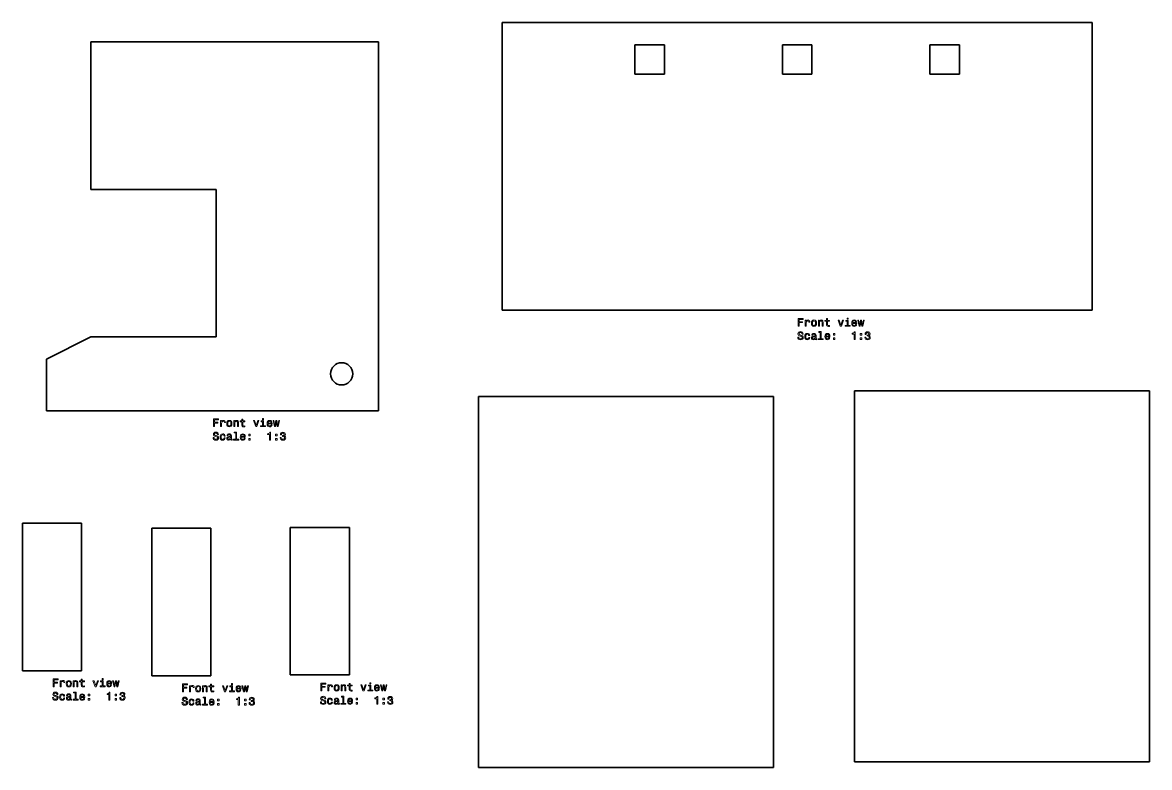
# Model space of a CAD drawing. Extents: x 12 to 1035, y 273 to 819.
# Drawn here: x 12 to 521, y 480 to 817 of the extents above; entities that cross this region are included whole.
import ezdxf

# ---------------------------------------------------------------- set-up
doc = ezdxf.new("R2010")
doc.units = 0

msp = doc.modelspace()

# ---------------------------------------------------------------- linework, layer by layer
at = {"color": 7, "lineweight": 35}
for p, q in [((228.634552, 816.643494), (495.301239, 816.643494)), ((228.634552, 686.643494), (228.634552, 816.643494)), ((495.301239, 816.643494), (495.301239, 686.643494)), ((42.768948, 807.927185), (42.768948, 741.260498)), ((172.768951, 807.927185), (42.768948, 807.927185)), ((172.768951, 641.260498), (172.768951, 807.927185)), ((42.768948, 741.260498), (99.435616, 741.260498)), ((99.435616, 741.260498), (99.435616, 674.593811)), ((495.301239, 686.643494), (228.634552, 686.643494)), ((42.768948, 674.593811), (22.768948, 664.593811)), ((99.435616, 674.593811), (42.768948, 674.593811)), ((22.768948, 664.593811), (22.768948, 641.260498)), ((351.254761, 647.754578), (217.921417, 647.754578)), ((217.921417, 647.754578), (217.921417, 480.087891)), ((351.254761, 480.087891), (351.254761, 647.754578)), ((521.168762, 650.256104), (387.835449, 650.256104)), ((387.835449, 650.256104), (387.835449, 482.589417)), ((521.168762, 482.589417), (521.168762, 650.256104)), ((22.768948, 641.260498), (172.768951, 641.260498)), ((11.914461, 590.44342), (38.581127, 590.44342)), ((11.914461, 523.776794), (11.914461, 590.44342)), ((38.581127, 590.44342), (38.581127, 523.776794)), ((70.376595, 588.186707), (97.043266, 588.186707)), ((70.376595, 521.520081), (70.376595, 588.186707)), ((97.043266, 588.186707), (97.043266, 521.520081)), ((132.927567, 588.541931), (159.594223, 588.541931)), ((132.927567, 521.875305), (132.927567, 588.541931)), ((159.594223, 588.541931), (159.594223, 521.875305)), ((38.581127, 523.776794), (11.914461, 523.776794)), ((97.043266, 521.520081), (70.376595, 521.520081)), ((159.594223, 521.875305), (132.927567, 521.875305)), ((217.921417, 480.087891), (351.254761, 480.087891)), ((387.835449, 482.589417), (521.168762, 482.589417))]:
    msp.add_line(p, q, dxfattribs=at)
at = {"color": 7, "lineweight": 35, "ltscale": 0.333333}
for p, q in [((288.634552, 793.310181), (288.634552, 806.643494)), ((301.967896, 806.643494), (301.967896, 793.310181)), ((355.301239, 793.310181), (355.301239, 806.643494)), ((355.301239, 806.643494), (368.634552, 806.643494)), ((368.634552, 806.643494), (368.634552, 793.310181)), ((421.967896, 793.310181), (421.967896, 806.643494)), ((435.301239, 806.643494), (435.301239, 793.310181)), ((368.634552, 793.310181), (355.301239, 793.310181))]:
    msp.add_line(p, q, dxfattribs=at)
at = {"color": 7, "lineweight": 35, "ltscale": 0.333334}
for p, q in [((288.634552, 806.643494), (301.967896, 806.643494)), ((421.967896, 806.643494), (435.301239, 806.643494)), ((301.967896, 793.310181), (288.634552, 793.310181)), ((435.301239, 793.310181), (421.967896, 793.310181))]:
    msp.add_line(p, q, dxfattribs=at)
at = {"color": 7, "lineweight": 13}
for points in [[(362.452057, 679.453552), (362.921051, 679.453552), (362.921051, 681.062317), (364.393677, 681.062317), (364.393677, 681.480957), (362.921051, 681.480957), (362.921051, 682.529907), (364.731598, 682.529907), (364.731598, 682.953552), (362.452057, 682.953552)], [(375.181152, 681.692749), (375.181152, 680.336121), (375.211426, 679.897339), (375.352631, 679.594788), (375.63504, 679.418274), (376.114136, 679.357727), (376.638641, 679.382935), (376.638641, 679.766235), (376.255371, 679.735962), (375.907379, 679.776306), (375.720764, 679.902405), (375.640076, 680.114197), (375.624969, 680.411743), (375.624969, 681.692749), (376.638641, 681.692749), (376.638641, 682.070984), (375.624969, 682.070984), (375.624969, 682.862793), (375.181152, 682.862793), (375.181152, 682.070984), (374.414581, 682.070984), (374.414581, 681.692749)], [(385.065887, 683.074585), (384.596863, 683.074585), (384.596863, 682.570251), (385.065887, 682.570251)], [(365.644409, 679.453552), (366.088226, 679.453552), (366.088226, 681.001831), (366.133606, 681.375), (366.269775, 681.642334), (366.491669, 681.803711), (366.789215, 681.859192), (367.011108, 681.823853), (367.177551, 681.723022), (367.278412, 681.551514), (367.313721, 681.319519), (367.762573, 681.319519), (367.702057, 681.728027), (367.535614, 682.020569), (367.25824, 682.197083), (366.880005, 682.257568), (366.622803, 682.217224), (366.400879, 682.116394), (366.204193, 681.944885), (366.047852, 681.712891), (366.047852, 682.161743), (365.644409, 682.161743)], [(368.382874, 680.805115), (368.463562, 680.18988), (368.695557, 679.735962), (369.063721, 679.453552), (369.557953, 679.357727), (370.04715, 679.453552), (370.415314, 679.730957), (370.647278, 680.184814), (370.733032, 680.805115), (370.647278, 681.42041), (370.415314, 681.879333), (370.04715, 682.156738), (369.557953, 682.257568), (369.063721, 682.156738), (368.695557, 681.874329), (368.463562, 681.42041)], [(368.836761, 680.810181), (368.882172, 681.264099), (369.023376, 681.591858), (369.250305, 681.79364), (369.557953, 681.864197), (369.860535, 681.79364), (370.087494, 681.596924), (370.228699, 681.264099), (370.279144, 680.810181), (370.228699, 680.351257), (370.087494, 680.018372), (369.860535, 679.81665), (369.557953, 679.751099), (369.250305, 679.81665), (369.023376, 680.018372), (368.882172, 680.351257)], [(371.550018, 679.453552), (371.993835, 679.453552), (371.993835, 681.016968), (372.039215, 681.375), (372.185486, 681.637268), (372.412415, 681.798645), (372.715027, 681.859192), (372.957092, 681.808716), (373.108398, 681.672546), (373.184021, 681.445618), (373.209259, 681.143005), (373.209259, 679.453552), (373.653046, 679.453552), (373.653046, 681.233826), (373.632874, 681.591858), (373.542114, 681.889404), (373.244568, 682.161743), (372.780579, 682.257568), (372.523376, 682.22229), (372.306519, 682.126465), (372.119904, 681.965088), (371.973663, 681.74823), (371.973663, 682.161743), (371.550018, 682.161743)], [(381.470062, 679.453552), (381.939087, 679.453552), (382.927551, 682.161743), (382.468628, 682.161743), (381.707092, 679.978027), (380.93042, 682.161743), (380.466461, 682.161743)], [(385.050751, 679.826721), (385.050751, 682.070984), (383.91098, 682.070984), (383.91098, 681.692749), (384.606934, 681.692749), (384.606934, 679.826721), (383.699158, 679.826721), (383.699158, 679.453552), (385.968628, 679.453552), (385.968628, 679.826721)], [(387.118469, 680.679077), (388.893677, 680.679077), (388.898743, 680.885803), (388.818054, 681.46582), (388.59613, 681.899536), (388.243103, 682.161743), (387.774078, 682.257568), (387.315155, 682.156738), (386.962128, 681.874329), (386.735199, 681.415344), (386.65448, 680.810181), (386.730133, 680.18988), (386.957092, 679.735962), (387.305084, 679.453552), (387.758972, 679.357727), (388.152344, 679.423279), (388.475098, 679.594788), (388.712128, 679.867126), (388.848297, 680.230225), (388.409546, 680.230225), (388.318756, 680.028503), (388.187622, 679.877197), (387.814453, 679.756165), (387.526978, 679.811646), (387.31012, 679.988159), (387.168915, 680.275574), (387.118469, 680.66394)], [(387.118469, 681.052246), (387.17395, 681.400269), (387.31012, 681.657471), (387.516876, 681.813782), (387.789215, 681.869263), (388.056519, 681.813782), (388.263275, 681.657471), (388.389374, 681.400269), (388.434753, 681.052246)], [(390.406647, 679.453552), (390.81012, 681.753235), (391.213562, 679.453552), (391.637207, 679.453552), (392.302917, 682.161743), (391.874237, 682.161743), (391.425385, 679.862061), (391.026978, 682.161743), (390.588226, 682.161743), (390.189789, 679.862061), (389.740936, 682.161743), (389.317322, 682.161743), (389.983032, 679.453552)], [(362.689087, 674.561646), (362.230133, 674.561646), (362.330994, 674.027039), (362.58316, 673.633667), (362.971497, 673.396667), (363.496002, 673.310913), (364.015442, 673.391602), (364.403778, 673.613525), (364.650879, 673.961487), (364.741669, 674.42041), (364.666016, 674.833984), (364.454193, 675.101257), (364.111267, 675.277771), (363.652344, 675.408875), (363.258972, 675.5047), (363.00177, 675.615662), (362.855499, 675.777039), (362.81012, 676.029236), (362.855499, 676.256165), (362.986633, 676.427612), (363.188354, 676.54364), (363.465729, 676.583984), (363.748169, 676.533569), (363.970062, 676.3974), (364.116302, 676.17041), (364.18692, 675.862793), (364.645844, 675.862793), (364.645844, 675.872864), (364.565155, 676.346924), (364.328125, 676.699951), (363.954926, 676.921875), (363.450592, 676.997498), (362.996704, 676.921875), (362.643677, 676.710083), (362.416748, 676.382263), (362.33606, 675.958618), (362.401611, 675.580383), (362.593262, 675.323181), (362.895844, 675.151672), (363.309387, 675.020569), (363.717896, 674.904602), (364.025543, 674.79364), (364.212128, 674.632263), (364.277679, 674.369995), (364.217163, 674.102722), (364.060822, 673.901001), (363.823792, 673.774902), (363.516174, 673.734558), (363.173218, 673.790039), (362.91098, 673.951416), (362.744537, 674.213684)], [(367.202759, 675.217285), (367.641541, 675.217285), (367.550751, 675.620728), (367.333893, 675.938416), (366.996002, 676.135132), (366.55722, 676.210754), (366.07309, 676.109924), (365.704926, 675.827515), (365.472931, 675.36853), (365.392242, 674.753296), (365.467896, 674.143066), (365.694855, 673.689148), (366.052917, 673.406738), (366.542114, 673.310913), (366.97583, 673.386536), (367.313721, 673.598389), (367.545715, 673.931213), (367.646576, 674.375061), (367.222931, 674.375061), (367.147278, 674.09259), (367.006073, 673.880798), (366.804352, 673.749695), (366.55722, 673.709351), (366.249603, 673.774902), (366.027679, 673.976624), (365.891541, 674.304443), (365.84613, 674.768433), (365.891541, 675.22229), (366.032745, 675.55011), (366.259674, 675.751831), (366.55722, 675.822449), (366.819489, 675.777039), (367.016174, 675.661072), (367.147278, 675.469421)], [(370.122803, 673.759766), (370.122803, 673.744629), (370.14801, 673.573181), (370.223663, 673.452148), (370.541382, 673.356323), (370.788513, 673.396667), (370.788513, 673.739563), (370.682587, 673.724487), (370.541382, 673.790039), (370.516174, 673.99176), (370.516174, 675.393799), (370.455658, 675.751831), (370.279144, 676.004028), (369.971497, 676.155273), (369.537781, 676.210754), (369.114136, 676.150269), (368.801483, 675.97876), (368.604797, 675.711487), (368.539215, 675.358459), (368.539215, 675.328186), (368.937622, 675.328186), (368.972931, 675.540039), (369.083893, 675.691345), (369.265442, 675.782104), (369.522644, 675.817383), (369.769775, 675.792175), (369.946289, 675.716553), (370.052185, 675.585388), (370.087494, 675.40387), (370.067322, 675.192017), (369.986633, 675.086121), (369.784912, 675.035706), (369.406647, 674.995361), (368.972931, 674.904602), (368.665314, 674.743164), (368.483734, 674.491028), (368.428284, 674.117859), (368.478699, 673.784973), (368.63504, 673.537842), (368.887207, 673.381531), (369.235199, 673.32605), (369.704193, 673.431946)], [(370.072357, 674.354858), (370.011841, 674.09259), (369.850464, 673.890869), (369.608398, 673.759766), (369.310822, 673.714355), (369.119202, 673.739563), (368.983032, 673.820313), (368.897278, 673.961487), (368.87207, 674.158203), (368.892242, 674.334717), (368.972931, 674.460754), (369.295715, 674.60199), (369.704193, 674.662476), (370.072357, 674.783569)], [(372.432587, 676.654602), (372.432587, 673.779907), (371.519775, 673.779907), (371.519775, 673.406738), (373.78418, 673.406738), (373.78418, 673.779907), (372.876404, 673.779907), (372.876404, 677.027771), (371.736633, 677.027771), (371.736633, 676.654602)], [(374.974365, 674.632263), (376.749603, 674.632263), (376.754639, 674.838989), (376.67395, 675.419006), (376.452057, 675.852722), (376.09903, 676.114929), (375.630005, 676.210754), (375.171082, 676.109924), (374.818054, 675.827515), (374.591095, 675.36853), (374.510406, 674.763367), (374.58606, 674.143066), (374.812988, 673.689148), (375.16098, 673.406738), (375.614868, 673.310913), (376.00824, 673.376465), (376.330994, 673.547974), (376.568054, 673.820313), (376.704193, 674.183411), (376.265442, 674.183411), (376.174683, 673.981689), (376.043549, 673.830383), (375.670349, 673.709351), (375.382874, 673.764832), (375.166016, 673.941345), (375.024811, 674.22876), (374.974365, 674.617126)], [(374.974365, 675.005432), (375.029846, 675.353455), (375.166016, 675.610657), (375.372803, 675.766968), (375.645142, 675.822449), (375.912415, 675.766968), (376.119202, 675.610657), (376.24527, 675.353455), (376.290649, 675.005432)], [(378.318054, 675.363525), (379.014008, 675.363525), (379.014008, 676.114929), (378.318054, 676.114929)], [(378.318054, 673.406738), (379.014008, 673.406738), (379.014008, 674.158203), (378.318054, 674.158203)], [(387.683319, 673.406738), (388.142242, 673.406738), (388.142242, 676.931946), (387.799316, 676.931946), (387.708527, 676.624329), (387.526978, 676.417542), (387.249603, 676.296509), (386.866302, 676.256165), (386.866302, 675.898071), (387.683319, 675.898071)], [(390.462128, 675.363525), (391.158081, 675.363525), (391.158081, 676.114929), (390.462128, 676.114929)], [(390.462128, 673.406738), (391.158081, 673.406738), (391.158081, 674.158203), (390.462128, 674.158203)], [(392.575256, 674.506165), (392.575256, 674.470886), (392.655945, 673.986694), (392.892975, 673.623596), (393.266174, 673.391602), (393.760406, 673.305847), (394.284912, 673.391602), (394.678284, 673.613525), (394.93042, 673.966553), (395.02121, 674.42041), (394.980865, 674.717957), (394.869904, 674.960022), (394.688354, 675.146667), (394.446289, 675.282837), (394.774078, 675.555176), (394.890076, 675.988892), (394.814453, 676.382263), (394.597565, 676.67981), (394.244568, 676.866394), (393.760406, 676.931946), (393.306519, 676.851257), (392.958527, 676.629333), (392.731567, 676.276306), (392.655945, 675.807312), (392.655945, 675.772034), (393.104797, 675.772034), (393.145142, 676.094788), (393.276245, 676.326782), (393.488068, 676.467957), (393.785614, 676.518433), (394.047852, 676.478088), (394.239502, 676.372131), (394.355499, 676.200684), (394.400879, 675.968689), (394.355499, 675.721558), (394.234467, 675.555176), (394.022644, 675.454285), (393.735199, 675.424011), (393.538513, 675.429077), (393.538513, 675.03064), (393.785614, 675.040771), (394.103333, 674.995361), (394.340363, 674.874329), (394.481567, 674.677612), (394.532013, 674.42041), (394.476532, 674.12793), (394.330292, 673.911072), (394.098297, 673.774902), (393.790649, 673.729492), (393.472931, 673.779907), (393.240936, 673.931213), (393.094696, 674.173279), (393.039215, 674.506165)], [(98.25309, 634.070557), (98.722115, 634.070557), (98.722115, 635.679321), (100.194733, 635.679321), (100.194733, 636.097961), (98.722115, 636.097961), (98.722115, 637.146912), (100.532631, 637.146912), (100.532631, 637.570557), (98.25309, 637.570557)], [(101.445457, 634.070557), (101.889259, 634.070557), (101.889259, 635.618835), (101.934647, 635.992004), (102.070816, 636.259338), (102.292717, 636.420715), (102.590271, 636.476196), (102.812172, 636.440857), (102.9786, 636.340027), (103.07946, 636.168518), (103.114761, 635.936523), (103.563614, 635.936523), (103.503098, 636.345032), (103.33667, 636.637573), (103.059288, 636.814087), (102.681046, 636.874573), (102.423843, 636.834229), (102.201942, 636.733398), (102.005257, 636.56189), (101.848915, 636.329895), (101.848915, 636.778748), (101.445457, 636.778748)], [(104.183929, 635.422119), (104.264618, 634.806885), (104.496613, 634.352966), (104.864761, 634.070557), (105.359001, 633.974731), (105.848198, 634.070557), (106.216354, 634.347961), (106.448341, 634.801819), (106.534073, 635.422119), (106.448341, 636.037415), (106.216354, 636.496338), (105.848198, 636.773743), (105.359001, 636.874573), (104.864761, 636.773743), (104.496613, 636.491333), (104.264618, 636.037415)], [(107.351074, 634.070557), (107.794884, 634.070557), (107.794884, 635.633972), (107.840271, 635.992004), (107.986526, 636.254272), (108.21347, 636.415649), (108.51606, 636.476196), (108.758133, 636.42572), (108.909431, 636.289551), (108.985085, 636.062622), (109.0103, 635.76001), (109.0103, 634.070557), (109.454102, 634.070557), (109.454102, 635.85083), (109.433929, 636.208862), (109.343155, 636.506409), (109.045601, 636.778748), (108.581627, 636.874573), (108.324417, 636.839294), (108.107559, 636.743469), (107.920959, 636.582092), (107.774704, 636.365234), (107.774704, 636.778748), (107.351074, 636.778748)], [(110.982201, 636.309753), (110.982201, 634.953125), (111.012459, 634.514343), (111.153671, 634.211792), (111.436089, 634.035278), (111.915199, 633.974731), (112.439697, 633.999939), (112.439697, 634.38324), (112.056412, 634.352966), (111.708427, 634.393311), (111.521828, 634.519409), (111.441132, 634.731201), (111.426003, 635.028748), (111.426003, 636.309753), (112.439697, 636.309753), (112.439697, 636.687988), (111.426003, 636.687988), (111.426003, 637.479797), (110.982201, 637.479797), (110.982201, 636.687988), (110.21563, 636.687988), (110.21563, 636.309753)], [(117.271103, 634.070557), (117.740128, 634.070557), (118.7286, 636.778748), (118.269669, 636.778748), (117.508133, 634.595032), (116.731476, 636.778748), (116.267502, 636.778748)], [(120.851799, 634.443726), (120.851799, 636.687988), (119.712029, 636.687988), (119.712029, 636.309753), (120.407997, 636.309753), (120.407997, 634.443726), (119.500214, 634.443726), (119.500214, 634.070557), (121.769669, 634.070557), (121.769669, 634.443726)], [(120.866928, 637.691589), (120.397903, 637.691589), (120.397903, 637.187256), (120.866928, 637.187256)], [(122.919525, 635.296082), (124.694733, 635.296082), (124.699783, 635.502808), (124.619087, 636.082825), (124.397186, 636.516541), (124.044159, 636.778748), (123.575142, 636.874573), (123.116211, 636.773743), (122.763184, 636.491333), (122.53624, 636.032349), (122.455544, 635.427185), (122.531189, 634.806885), (122.758133, 634.352966), (123.106125, 634.070557), (123.560013, 633.974731), (123.953384, 634.040283), (124.276154, 634.211792), (124.513184, 634.484131), (124.649345, 634.847229), (124.210587, 634.847229), (124.119812, 634.645508), (123.988686, 634.494202), (123.615486, 634.373169), (123.328018, 634.42865), (123.11116, 634.605164), (122.969955, 634.892578), (122.919525, 635.280945)], [(126.207703, 634.070557), (126.61116, 636.370239), (127.014618, 634.070557), (127.438248, 634.070557), (128.103958, 636.778748), (127.675285, 636.778748), (127.22644, 634.479065), (126.828018, 636.778748), (126.389259, 636.778748), (125.990845, 634.479065), (125.542, 636.778748), (125.11837, 636.778748), (125.784073, 634.070557)], [(98.490128, 629.17865), (98.031189, 629.17865), (98.132057, 628.644043), (98.384216, 628.250671), (98.772545, 628.013672), (99.297043, 627.927917), (99.816498, 628.008606), (100.204826, 628.23053), (100.451942, 628.578491), (100.542717, 629.037415), (100.467072, 629.450989), (100.255257, 629.718262), (99.912315, 629.894775), (99.453384, 630.025879), (99.060013, 630.121704), (98.802803, 630.232666), (98.656555, 630.394043), (98.61116, 630.64624), (98.656555, 630.873169), (98.787674, 631.044617), (98.989403, 631.160645), (99.266785, 631.200989), (99.549202, 631.150574), (99.771103, 631.014404), (99.917358, 630.787415), (99.987961, 630.479797), (100.446899, 630.479797), (100.446899, 630.489868), (100.366203, 630.963928), (100.129173, 631.316956), (99.755974, 631.538879), (99.251656, 631.614502), (98.79776, 631.538879), (98.444733, 631.327026), (98.217789, 630.999268), (98.1371, 630.575623), (98.20266, 630.197388), (98.394302, 629.940186), (98.696899, 629.768677), (99.110443, 629.637573), (99.518944, 629.521606), (99.826584, 629.410645), (100.013184, 629.249268), (100.078743, 628.987), (100.018227, 628.719727), (99.861885, 628.518005), (99.624855, 628.391907), (99.317215, 628.351563), (98.974274, 628.407043), (98.712029, 628.56842), (98.545601, 628.830688)], [(104.637817, 635.427185), (104.683212, 635.881104), (104.824417, 636.208862), (105.051361, 636.410645), (105.359001, 636.481201), (105.661598, 636.410645), (105.888542, 636.213928), (106.029755, 635.881104), (106.080185, 635.427185), (106.029755, 634.968262), (105.888542, 634.635376), (105.661598, 634.433655), (105.359001, 634.368103), (105.051361, 634.433655), (104.824417, 634.635376), (104.683212, 634.968262)], [(108.233643, 631.271606), (108.233643, 628.396912), (107.320816, 628.396912), (107.320816, 628.023743), (109.585228, 628.023743), (109.585228, 628.396912), (108.677444, 628.396912), (108.677444, 631.644775), (107.537674, 631.644775), (107.537674, 631.271606)], [(123.48436, 628.023743), (123.943298, 628.023743), (123.943298, 631.54895), (123.600357, 631.54895), (123.509583, 631.241333), (123.328018, 631.034546), (123.050644, 630.913513), (122.667358, 630.873169), (122.667358, 630.515076), (123.48436, 630.515076)], [(122.919525, 635.66925), (122.974998, 636.017273), (123.11116, 636.274475), (123.317932, 636.430786), (123.590271, 636.486267), (123.857559, 636.430786), (124.064331, 636.274475), (124.190414, 636.017273), (124.235802, 635.66925)], [(128.376297, 629.123169), (128.376297, 629.087891), (128.456985, 628.603699), (128.694016, 628.240601), (129.067215, 628.008606), (129.561447, 627.922852), (130.085938, 628.008606), (130.479309, 628.23053), (130.731476, 628.583557), (130.822266, 629.037415), (130.781906, 629.334961), (130.670959, 629.577026), (130.48941, 629.763672), (130.24733, 629.899841), (130.575134, 630.17218), (130.691132, 630.605896), (130.615479, 630.999268), (130.398621, 631.296814), (130.045593, 631.483398), (129.561447, 631.54895), (129.107559, 631.468262), (128.759583, 631.246338), (128.532623, 630.893311), (128.456985, 630.424316), (128.456985, 630.389038), (128.905823, 630.389038), (128.946182, 630.711792), (129.077301, 630.943787), (129.289124, 631.084961), (129.58667, 631.135437), (129.848907, 631.095093), (130.040558, 630.989136), (130.156555, 630.817688), (130.201935, 630.585693), (130.156555, 630.338562), (130.035522, 630.17218), (129.8237, 630.071289), (129.53624, 630.041016), (129.339554, 630.046082), (129.339554, 629.647644), (129.58667, 629.657776), (129.904388, 629.612366), (130.141418, 629.491333), (130.282623, 629.294617), (130.333069, 629.037415), (130.277588, 628.744934), (130.131332, 628.528076), (129.899353, 628.391907), (129.591705, 628.346497), (129.273987, 628.396912), (129.041992, 628.548218), (128.895752, 628.790283), (128.840271, 629.123169)], [(103.003815, 629.83429), (103.442574, 629.83429), (103.351799, 630.237732), (103.134941, 630.55542), (102.797043, 630.752136), (102.358284, 630.827759), (101.87413, 630.726929), (101.505974, 630.444519), (101.273987, 629.985535), (101.193298, 629.3703), (101.268944, 628.760071), (101.495888, 628.306152), (101.853958, 628.023743), (102.343155, 627.927917), (102.776871, 628.00354), (103.114761, 628.215393), (103.346756, 628.548218), (103.447617, 628.992065), (103.023987, 628.992065), (102.948341, 628.709595), (102.807129, 628.497803), (102.6054, 628.366699), (102.358284, 628.326355), (102.050644, 628.391907), (101.828743, 628.593628), (101.692574, 628.921448), (101.647186, 629.385437), (101.692574, 629.839294), (101.833786, 630.167114), (102.06073, 630.368835), (102.358284, 630.439453), (102.620529, 630.394043), (102.817215, 630.278076), (102.948341, 630.086426)], [(105.923843, 628.37677), (105.923843, 628.361633), (105.949059, 628.190186), (106.024704, 628.069153), (106.34243, 627.973328), (106.589546, 628.013672), (106.589546, 628.356567), (106.483643, 628.341492), (106.34243, 628.407043), (106.317215, 628.608765), (106.317215, 630.010803), (106.256699, 630.368835), (106.080185, 630.621033), (105.772545, 630.772278), (105.338829, 630.827759), (104.915199, 630.767273), (104.602516, 630.595764), (104.40583, 630.328491), (104.340271, 629.975464), (104.340271, 629.94519), (104.738686, 629.94519), (104.773987, 630.157043), (104.884941, 630.30835), (105.066498, 630.399109), (105.3237, 630.434387), (105.570816, 630.40918), (105.74733, 630.333557), (105.853241, 630.202393), (105.888542, 630.020874), (105.86837, 629.809021), (105.787674, 629.703125), (105.585945, 629.65271), (105.207703, 629.612366), (104.773987, 629.521606), (104.466347, 629.360168), (104.284798, 629.108032), (104.229317, 628.734863), (104.279755, 628.401978), (104.436089, 628.154846), (104.688255, 627.998535), (105.036232, 627.943054), (105.505257, 628.04895)], [(105.873413, 628.971863), (105.812889, 628.709595), (105.651512, 628.507874), (105.409431, 628.37677), (105.111885, 628.33136), (104.920242, 628.356567), (104.784073, 628.437317), (104.698341, 628.578491), (104.673126, 628.775208), (104.693298, 628.951721), (104.773987, 629.077759), (105.096756, 629.218994), (105.505257, 629.27948), (105.873413, 629.400574)], [(110.775429, 629.249268), (112.550644, 629.249268), (112.555687, 629.455994), (112.474998, 630.036011), (112.253098, 630.469727), (111.90007, 630.731934), (111.431046, 630.827759), (110.972115, 630.726929), (110.619087, 630.444519), (110.392143, 629.985535), (110.311447, 629.380371), (110.3871, 628.760071), (110.614044, 628.306152), (110.962029, 628.023743), (111.415916, 627.927917), (111.809288, 627.993469), (112.132057, 628.164978), (112.369087, 628.437317), (112.505257, 628.800415), (112.066498, 628.800415), (111.975716, 628.598694), (111.844589, 628.447388), (111.47139, 628.326355), (111.183929, 628.381836), (110.967072, 628.55835), (110.825859, 628.845764), (110.775429, 629.234131)], [(110.775429, 629.622437), (110.830902, 629.970459), (110.967072, 630.227661), (111.173843, 630.383972), (111.446175, 630.439453), (111.71347, 630.383972), (111.920242, 630.227661), (112.046326, 629.970459), (112.091713, 629.622437)], [(114.119087, 629.98053), (114.815056, 629.98053), (114.815056, 630.731934), (114.119087, 630.731934)], [(114.119087, 628.023743), (114.815056, 628.023743), (114.815056, 628.775208), (114.119087, 628.775208)], [(126.263184, 629.98053), (126.959145, 629.98053), (126.959145, 630.731934), (126.263184, 630.731934)], [(126.263184, 628.023743), (126.959145, 628.023743), (126.959145, 628.775208), (126.263184, 628.775208)], [(25.731945, 516.586853), (26.200966, 516.586853), (26.200966, 518.195618), (27.673588, 518.195618), (27.673588, 518.614258), (26.200966, 518.614258), (26.200966, 519.663208), (28.011484, 519.663208), (28.011484, 520.086853), (25.731945, 520.086853)], [(38.461052, 518.82605), (38.461052, 517.469421), (38.49131, 517.03064), (38.632523, 516.728088), (38.914944, 516.551575), (39.394051, 516.491028), (39.918545, 516.516235), (39.918545, 516.899536), (39.535259, 516.869263), (39.187279, 516.909607), (39.000679, 517.035706), (38.919987, 517.247498), (38.904854, 517.545044), (38.904854, 518.82605), (39.918545, 518.82605), (39.918545, 519.204285), (38.904854, 519.204285), (38.904854, 519.996094), (38.461052, 519.996094), (38.461052, 519.204285), (37.694481, 519.204285), (37.694481, 518.82605)], [(48.345779, 520.207886), (47.876759, 520.207886), (47.876759, 519.703552), (48.345779, 519.703552)], [(28.924309, 516.586853), (29.368113, 516.586853), (29.368113, 518.135132), (29.413502, 518.508301), (29.549667, 518.775635), (29.77157, 518.937012), (30.06912, 518.992493), (30.291023, 518.957153), (30.457449, 518.856323), (30.558313, 518.684814), (30.593616, 518.45282), (31.042463, 518.45282), (30.981945, 518.861328), (30.815517, 519.15387), (30.538141, 519.330383), (30.159899, 519.390869), (29.902695, 519.350525), (29.680792, 519.249695), (29.484106, 519.078186), (29.327766, 518.846191), (29.327766, 519.295044), (28.924309, 519.295044)], [(31.662781, 517.938416), (31.743473, 517.323181), (31.97546, 516.869263), (32.343616, 516.586853), (32.837852, 516.491028), (33.327045, 516.586853), (33.695202, 516.864258), (33.927189, 517.318115), (34.012924, 517.938416), (33.927189, 518.553711), (33.695202, 519.012634), (33.327045, 519.290039), (32.837852, 519.390869), (32.343616, 519.290039), (31.97546, 519.007629), (31.743473, 518.553711)], [(32.116673, 517.943481), (32.16206, 518.3974), (32.303272, 518.725159), (32.530216, 518.926941), (32.837852, 518.997498), (33.140446, 518.926941), (33.367393, 518.730225), (33.508602, 518.3974), (33.559036, 517.943481), (33.508602, 517.484558), (33.367393, 517.151672), (33.140446, 516.949951), (32.837852, 516.884399), (32.530216, 516.949951), (32.303272, 517.151672), (32.16206, 517.484558)], [(34.829929, 516.586853), (35.273731, 516.586853), (35.273731, 518.150269), (35.319122, 518.508301), (35.465374, 518.770569), (35.692322, 518.931946), (35.994911, 518.992493), (36.236988, 518.942017), (36.388287, 518.805847), (36.463936, 518.578918), (36.489151, 518.276306), (36.489151, 516.586853), (36.932953, 516.586853), (36.932953, 518.367126), (36.912781, 518.725159), (36.822002, 519.022705), (36.524452, 519.295044), (36.060474, 519.390869), (35.803272, 519.355591), (35.586411, 519.259766), (35.399811, 519.098389), (35.253559, 518.881531), (35.253559, 519.295044), (34.829929, 519.295044)], [(44.749954, 516.586853), (45.218979, 516.586853), (46.207451, 519.295044), (45.748516, 519.295044), (44.986988, 517.111328), (44.210331, 519.295044), (43.746353, 519.295044)], [(48.33065, 516.960022), (48.33065, 519.204285), (47.19088, 519.204285), (47.19088, 518.82605), (47.886848, 518.82605), (47.886848, 516.960022), (46.979065, 516.960022), (46.979065, 516.586853), (49.24852, 516.586853), (49.24852, 516.960022)], [(50.398373, 517.812378), (52.173588, 517.812378), (52.178631, 518.019104), (52.097939, 518.599121), (51.876038, 519.032837), (51.52301, 519.295044), (51.053993, 519.390869), (50.595058, 519.290039), (50.242035, 519.007629), (50.015087, 518.548645), (49.934395, 517.943481), (50.010044, 517.323181), (50.236988, 516.869263), (50.584972, 516.586853), (51.038864, 516.491028), (51.432236, 516.55658), (51.755001, 516.728088), (51.992035, 517.000427), (52.128197, 517.363525), (51.689438, 517.363525), (51.59866, 517.161804), (51.467537, 517.010498), (51.094337, 516.889465), (50.806873, 516.944946), (50.590015, 517.12146), (50.448807, 517.408875), (50.398373, 517.797241)], [(50.398373, 518.185547), (50.45385, 518.533569), (50.590015, 518.790771), (50.796787, 518.947083), (51.069122, 519.002563), (51.336411, 518.947083), (51.543182, 518.790771), (51.669266, 518.533569), (51.714653, 518.185547)], [(53.686554, 516.586853), (54.090012, 518.886536), (54.493473, 516.586853), (54.917103, 516.586853), (55.582809, 519.295044), (55.154137, 519.295044), (54.705288, 516.995361), (54.306873, 519.295044), (53.868111, 519.295044), (53.469696, 516.995361), (53.020851, 519.295044), (52.597221, 519.295044), (53.262924, 516.586853)], [(84.194077, 514.330078), (84.663101, 514.330078), (84.663101, 515.938843), (86.135719, 515.938843), (86.135719, 516.357483), (84.663101, 516.357483), (84.663101, 517.406433), (86.473618, 517.406433), (86.473618, 517.830078), (84.194077, 517.830078)], [(87.386444, 514.330078), (87.830246, 514.330078), (87.830246, 515.878357), (87.875633, 516.251526), (88.011803, 516.51886), (88.233704, 516.680237), (88.531258, 516.735718), (88.753159, 516.700378), (88.919586, 516.599548), (89.020447, 516.42804), (89.055756, 516.196045), (89.504601, 516.196045), (89.444077, 516.604553), (89.277657, 516.897095), (89.000275, 517.073608), (88.622032, 517.134094), (88.36483, 517.09375), (88.142929, 516.99292), (87.946243, 516.821411), (87.789902, 516.589417), (87.789902, 517.038269), (87.386444, 517.038269)], [(90.124916, 515.681641), (90.205605, 515.066406), (90.437599, 514.612488), (90.805756, 514.330078), (91.299988, 514.234253), (91.789185, 514.330078), (92.157333, 514.607483), (92.389328, 515.06134), (92.47506, 515.681641), (92.389328, 516.296936), (92.157333, 516.755859), (91.789185, 517.033264), (91.299988, 517.134094), (90.805756, 517.033264), (90.437599, 516.750854), (90.205605, 516.296936)], [(90.578804, 515.686707), (90.624199, 516.140625), (90.765404, 516.468384), (90.992355, 516.670166), (91.299988, 516.740723), (91.602585, 516.670166), (91.829529, 516.47345), (91.970734, 516.140625), (92.021172, 515.686707), (91.970734, 515.227783), (91.829529, 514.894897), (91.602585, 514.693176), (91.299988, 514.627625), (90.992355, 514.693176), (90.765404, 514.894897), (90.624199, 515.227783)], [(93.292061, 514.330078), (93.73587, 514.330078), (93.73587, 515.893494), (93.781258, 516.251526), (93.927513, 516.513794), (94.154457, 516.675171), (94.457047, 516.735718), (94.699127, 516.685242), (94.850418, 516.549072), (94.926071, 516.322144), (94.951286, 516.019531), (94.951286, 514.330078), (95.395088, 514.330078), (95.395088, 516.110352), (95.374916, 516.468384), (95.284134, 516.76593), (94.986588, 517.038269), (94.522614, 517.134094), (94.265404, 517.098816), (94.048546, 517.002991), (93.861946, 516.841614), (93.715698, 516.624756), (93.715698, 517.038269), (93.292061, 517.038269)], [(96.923187, 516.569275), (96.923187, 515.212646), (96.953445, 514.773865), (97.094658, 514.471313), (97.377075, 514.2948), (97.856186, 514.234253), (98.380676, 514.25946), (98.380676, 514.642761), (97.997391, 514.612488), (97.649414, 514.652832), (97.462814, 514.778931), (97.382118, 514.990723), (97.366989, 515.288269), (97.366989, 516.569275), (98.380676, 516.569275), (98.380676, 516.94751), (97.366989, 516.94751), (97.366989, 517.739319), (96.923187, 517.739319), (96.923187, 516.94751), (96.156616, 516.94751), (96.156616, 516.569275)], [(103.21209, 514.330078), (103.681114, 514.330078), (104.669586, 517.038269), (104.210648, 517.038269), (103.449127, 514.854553), (102.67247, 517.038269), (102.208488, 517.038269)], [(106.792786, 514.703247), (106.792786, 516.94751), (105.653015, 516.94751), (105.653015, 516.569275), (106.348984, 516.569275), (106.348984, 514.703247), (105.4412, 514.703247), (105.4412, 514.330078), (107.710655, 514.330078), (107.710655, 514.703247)], [(106.807915, 517.951111), (106.338898, 517.951111), (106.338898, 517.446777), (106.807915, 517.446777)], [(108.860504, 515.555603), (110.635727, 515.555603), (110.640762, 515.762329), (110.560074, 516.342346), (110.338173, 516.776062), (109.985146, 517.038269), (109.516129, 517.134094), (109.05719, 517.033264), (108.70417, 516.750854), (108.477219, 516.29187), (108.39653, 515.686707), (108.472183, 515.066406), (108.699127, 514.612488), (109.047104, 514.330078), (109.500999, 514.234253), (109.894371, 514.299805), (110.217133, 514.471313), (110.45417, 514.743652), (110.590332, 515.10675), (110.151573, 515.10675), (110.060791, 514.905029), (109.929672, 514.753723), (109.556473, 514.63269), (109.269012, 514.688171), (109.052155, 514.864685), (108.910942, 515.1521), (108.860504, 515.540466)], [(108.860504, 515.928772), (108.915985, 516.276794), (109.052155, 516.533997), (109.258926, 516.690308), (109.531258, 516.745789), (109.798546, 516.690308), (110.005318, 516.533997), (110.131401, 516.276794), (110.176788, 515.928772)], [(112.148689, 514.330078), (112.552147, 516.629761), (112.955612, 514.330078), (113.379242, 514.330078), (114.044945, 517.038269), (113.616272, 517.038269), (113.167419, 514.738586), (112.769012, 517.038269), (112.330246, 517.038269), (111.931831, 514.738586), (111.482986, 517.038269), (111.059357, 517.038269), (111.72506, 514.330078)], [(146.745041, 514.685303), (147.214066, 514.685303), (147.214066, 516.294067), (148.686691, 516.294067), (148.686691, 516.712708), (147.214066, 516.712708), (147.214066, 517.761658), (149.024582, 517.761658), (149.024582, 518.185303), (146.745041, 518.185303)], [(149.937408, 514.685303), (150.38121, 514.685303), (150.38121, 516.233582), (150.426605, 516.60675), (150.562775, 516.874084), (150.784668, 517.035461), (151.082214, 517.090942), (151.304123, 517.055603), (151.470551, 516.954773), (151.571411, 516.783264), (151.60672, 516.55127), (152.055557, 516.55127), (151.995041, 516.959778), (151.828613, 517.252319), (151.551239, 517.428833), (151.173004, 517.489319), (150.915787, 517.448975), (150.693893, 517.348145), (150.497208, 517.176636), (150.340866, 516.944641), (150.340866, 517.393494), (149.937408, 517.393494)], [(152.675873, 516.036865), (152.756577, 515.421631), (152.988556, 514.967712), (153.35672, 514.685303), (153.850952, 514.589478), (154.340149, 514.685303), (154.708298, 514.962708), (154.940292, 515.416565), (155.026031, 516.036865), (154.940292, 516.652161), (154.708298, 517.111084), (154.340149, 517.388489), (153.850952, 517.489319), (153.35672, 517.388489), (152.988556, 517.106079), (152.756577, 516.652161)], [(153.129776, 516.041931), (153.175156, 516.49585), (153.316376, 516.823608), (153.54332, 517.025391), (153.850952, 517.095947), (154.153549, 517.025391), (154.380493, 516.828674), (154.521698, 516.49585), (154.572128, 516.041931), (154.521698, 515.583008), (154.380493, 515.250122), (154.153549, 515.048401), (153.850952, 514.982849), (153.54332, 515.048401), (153.316376, 515.250122), (153.175156, 515.583008)], [(155.843033, 514.685303), (156.286835, 514.685303), (156.286835, 516.248718), (156.332214, 516.60675), (156.47847, 516.869019), (156.705414, 517.030396), (157.008011, 517.090942), (157.250092, 517.040466), (157.401382, 516.904297), (157.477036, 516.677368), (157.502243, 516.374756), (157.502243, 514.685303), (157.94606, 514.685303), (157.94606, 516.465576), (157.925873, 516.823608), (157.835098, 517.121155), (157.537552, 517.393494), (157.073578, 517.489319), (156.816376, 517.454041), (156.599518, 517.358215), (156.412918, 517.196838), (156.266663, 516.97998), (156.266663, 517.393494), (155.843033, 517.393494)], [(159.474152, 516.9245), (159.474152, 515.567871), (159.50441, 515.129089), (159.645615, 514.826538), (159.92804, 514.650024), (160.40715, 514.589478), (160.931641, 514.614685), (160.931641, 514.997986), (160.548355, 514.967712), (160.200378, 515.008057), (160.013779, 515.134155), (159.93309, 515.345947), (159.917953, 515.643494), (159.917953, 516.9245), (160.931641, 516.9245), (160.931641, 517.302734), (159.917953, 517.302734), (159.917953, 518.094543), (159.474152, 518.094543), (159.474152, 517.302734), (158.707581, 517.302734), (158.707581, 516.9245)], [(165.763062, 514.685303), (166.232071, 514.685303), (167.220551, 517.393494), (166.761612, 517.393494), (166.000092, 515.209778), (165.223434, 517.393494), (164.75946, 517.393494)], [(169.34375, 515.058472), (169.34375, 517.302734), (168.203979, 517.302734), (168.203979, 516.9245), (168.899948, 516.9245), (168.899948, 515.058472), (167.992157, 515.058472), (167.992157, 514.685303), (170.261612, 514.685303), (170.261612, 515.058472)], [(169.358887, 518.306335), (168.889862, 518.306335), (168.889862, 517.802002), (169.358887, 517.802002)], [(171.411469, 515.910828), (173.186691, 515.910828), (173.191727, 516.117554), (173.111038, 516.697571), (172.88913, 517.131287), (172.536118, 517.393494), (172.067093, 517.489319), (171.608154, 517.388489), (171.255127, 517.106079), (171.028183, 516.647095), (170.947495, 516.041931), (171.023148, 515.421631), (171.250092, 514.967712), (171.598068, 514.685303), (172.051956, 514.589478), (172.445328, 514.655029), (172.768097, 514.826538), (173.005127, 515.098877), (173.141296, 515.461975), (172.702545, 515.461975), (172.611755, 515.260254), (172.480637, 515.108948), (172.107437, 514.987915), (171.819977, 515.043396), (171.603119, 515.21991), (171.461899, 515.507324), (171.411469, 515.895691)], [(171.411469, 516.283997), (171.466949, 516.632019), (171.603119, 516.889221), (171.809891, 517.045532), (172.082214, 517.101013), (172.349518, 517.045532), (172.55629, 516.889221), (172.682373, 516.632019), (172.727753, 516.283997)], [(174.699661, 514.685303), (175.103119, 516.984985), (175.506577, 514.685303), (175.930206, 514.685303), (176.595917, 517.393494), (176.167236, 517.393494), (175.718384, 515.093811), (175.319977, 517.393494), (174.88121, 517.393494), (174.482788, 515.093811), (174.033951, 517.393494), (173.610321, 517.393494), (174.276031, 514.685303)], [(25.968977, 511.694916), (25.510042, 511.694916), (25.610907, 511.160339), (25.86307, 510.766968), (26.251398, 510.529907), (26.775892, 510.444183), (27.295345, 510.524872), (27.683674, 510.746796), (27.930792, 511.094757), (28.02157, 511.553711), (27.945923, 511.967255), (27.734106, 512.234558), (27.391167, 512.411072), (26.932234, 512.542175), (26.538862, 512.638), (26.281656, 512.748962), (26.135403, 512.910339), (26.090014, 513.162476), (26.135403, 513.389404), (26.266527, 513.560913), (26.468256, 513.67688), (26.745634, 513.717224), (27.028055, 513.666809), (27.249956, 513.53064), (27.39621, 513.303711), (27.466816, 512.996033), (27.925749, 512.996033), (27.925749, 513.006165), (27.845057, 513.480225), (27.608025, 513.833252), (27.234827, 514.055115), (26.730503, 514.130798), (26.276613, 514.055115), (25.923588, 513.843323), (25.696642, 513.515503), (25.615952, 513.091858), (25.681513, 512.713623), (25.873156, 512.456421), (26.175749, 512.284973), (26.589294, 512.15387), (26.997795, 512.037842), (27.305431, 511.92691), (27.492031, 511.765503), (27.557594, 511.503265), (27.497074, 511.235962), (27.340734, 511.034241), (27.103703, 510.908173), (26.796066, 510.867828), (26.453127, 510.923279), (26.190878, 511.084686), (26.024452, 511.346924)], [(30.482666, 512.350525), (30.921427, 512.350525), (30.830648, 512.753967), (30.613789, 513.071716), (30.275894, 513.268372), (29.837132, 513.344055), (29.352982, 513.243164), (28.984827, 512.960754), (28.752838, 512.501831), (28.672146, 511.886536), (28.747795, 511.276306), (28.974741, 510.822418), (29.332809, 510.540009), (29.822002, 510.444183), (30.25572, 510.519836), (30.593616, 510.731659), (30.825605, 511.064514), (30.92647, 511.508301), (30.502838, 511.508301), (30.427189, 511.225891), (30.28598, 511.014069), (30.084251, 510.882935), (29.837132, 510.84259), (29.529495, 510.908173), (29.307594, 511.109894), (29.171427, 511.437714), (29.126038, 511.901672), (29.171427, 512.355591), (29.312637, 512.683411), (29.539581, 512.885132), (29.837132, 512.955688), (30.09938, 512.910339), (30.296066, 512.794312), (30.427189, 512.602661)], [(33.402695, 510.893036), (33.402695, 510.877899), (33.42791, 510.706421), (33.503559, 510.585388), (33.821281, 510.489563), (34.068401, 510.529907), (34.068401, 510.872864), (33.962494, 510.857727), (33.821281, 510.923279), (33.796066, 511.125031), (33.796066, 512.527039), (33.735546, 512.885132), (33.559036, 513.137268), (33.251396, 513.288574), (32.81768, 513.344055), (32.394051, 513.283508), (32.081367, 513.112061), (31.884682, 512.844788), (31.81912, 512.49176), (31.81912, 512.461487), (32.217537, 512.461487), (32.252838, 512.673279), (32.363789, 512.824585), (32.545345, 512.915344), (32.802551, 512.950684), (33.049667, 512.925476), (33.226181, 512.849792), (33.332088, 512.718689), (33.367393, 512.537109), (33.347218, 512.325317), (33.266525, 512.219421), (33.064796, 512.168945), (32.686554, 512.128601), (32.252838, 512.037842), (31.945202, 511.876465), (31.763645, 511.624298), (31.70817, 511.251099), (31.758602, 510.918243), (31.914942, 510.671143), (32.167103, 510.514801), (32.515087, 510.45932), (32.984108, 510.565216)], [(33.352264, 511.488129), (33.291744, 511.225891), (33.13036, 511.02417), (32.888287, 510.893036), (32.590736, 510.847656), (32.399094, 510.872864), (32.262924, 510.953552), (32.177189, 511.094757), (32.151974, 511.291443), (32.172146, 511.467957), (32.252838, 511.594055), (32.575603, 511.73526), (32.984108, 511.795776), (33.352264, 511.916809)], [(35.712494, 513.787842), (35.712494, 510.913208), (34.799667, 510.913208), (34.799667, 510.540009), (37.064079, 510.540009), (37.064079, 510.913208), (36.156296, 510.913208), (36.156296, 514.161072), (35.016525, 514.161072), (35.016525, 513.787842)], [(38.25428, 511.765503), (40.029495, 511.765503), (40.034538, 511.97229), (39.953846, 512.552246), (39.731945, 512.985962), (39.378922, 513.24823), (38.909897, 513.344055), (38.450966, 513.243164), (38.097939, 512.960754), (37.870995, 512.501831), (37.790302, 511.896637), (37.865952, 511.276306), (38.092896, 510.822418), (38.44088, 510.540009), (38.894768, 510.444183), (39.288139, 510.509735), (39.610909, 510.681213), (39.847939, 510.953552), (39.984108, 511.31665), (39.545345, 511.31665), (39.454567, 511.114929), (39.323444, 510.963654), (38.950245, 510.84259), (38.662781, 510.898071), (38.445923, 511.074585), (38.30471, 511.362061), (38.25428, 511.750397)], [(38.25428, 512.138733), (38.309753, 512.486694), (38.445923, 512.743896), (38.652695, 512.900269), (38.92503, 512.955688), (39.192322, 512.900269), (39.399094, 512.743896), (39.525173, 512.486694), (39.570564, 512.138733)], [(41.597939, 512.496765), (42.293907, 512.496765), (42.293907, 513.24823), (41.597939, 513.24823)], [(41.597939, 510.540009), (42.293907, 510.540009), (42.293907, 511.291443), (41.597939, 511.291443)], [(50.963211, 510.540009), (51.42215, 510.540009), (51.42215, 514.065247), (51.079208, 514.065247), (50.98843, 513.757568), (50.806873, 513.550842), (50.529495, 513.429749), (50.14621, 513.389404), (50.14621, 513.031372), (50.963211, 513.031372)], [(53.742031, 512.496765), (54.437996, 512.496765), (54.437996, 513.24823), (53.742031, 513.24823)], [(53.742031, 510.540009), (54.437996, 510.540009), (54.437996, 511.291443), (53.742031, 511.291443)], [(55.855141, 511.639435), (55.855141, 511.604126), (55.935837, 511.119965), (56.172867, 510.756866), (56.546066, 510.524872), (57.040298, 510.439148), (57.564796, 510.524872), (57.958168, 510.746796), (58.210331, 511.099792), (58.301109, 511.553711), (58.260761, 511.851257), (58.149811, 512.093323), (57.968254, 512.279907), (57.726181, 512.416077), (58.053989, 512.688416), (58.169983, 513.122131), (58.094337, 513.515503), (57.877476, 513.813049), (57.524452, 513.999634), (57.040298, 514.065247), (56.586411, 513.984558), (56.238426, 513.762634), (56.011482, 513.409607), (55.935837, 512.940613), (55.935837, 512.905273), (56.384682, 512.905273), (56.425026, 513.228027), (56.556152, 513.460022), (56.767967, 513.601257), (57.065517, 513.651672), (57.327766, 513.611328), (57.519409, 513.505432), (57.635403, 513.333984), (57.68079, 513.10199), (57.635403, 512.854858), (57.514366, 512.688416), (57.302547, 512.587585), (57.015083, 512.557312), (56.818398, 512.562317), (56.818398, 512.16394), (57.065517, 512.174011), (57.38324, 512.128601), (57.620274, 512.007568), (57.761482, 511.810913), (57.811916, 511.553711), (57.756439, 511.2612), (57.610188, 511.044342), (57.378197, 510.908173), (57.07056, 510.862762), (56.752838, 510.913208), (56.520851, 511.064514), (56.374596, 511.30658), (56.319122, 511.639435)], [(84.431114, 509.438141), (83.972176, 509.438141), (84.073044, 508.903564), (84.325203, 508.510193), (84.713531, 508.273132), (85.238029, 508.187408), (85.757484, 508.268097), (86.145813, 508.490021), (86.392929, 508.837982), (86.483704, 509.296936), (86.408058, 509.71048), (86.196243, 509.977753), (85.853302, 510.154266), (85.394371, 510.2854), (85.000999, 510.381226), (84.74379, 510.492157), (84.597542, 510.653564), (84.552147, 510.905701), (84.597542, 511.13266), (84.728661, 511.304138), (84.930389, 511.420135), (85.207771, 511.46048), (85.490189, 511.410034), (85.71209, 511.273865), (85.858345, 511.046936), (85.928947, 510.739288), (86.387886, 510.739288), (86.387886, 510.749359), (86.30719, 511.22345), (86.07016, 511.576447), (85.69696, 511.79837), (85.192642, 511.874023), (84.738747, 511.79837), (84.385719, 511.586548), (84.158775, 511.258728), (84.078087, 510.835114), (84.143646, 510.456879), (84.335289, 510.199646), (84.637886, 510.028198), (85.05143, 509.897064), (85.45993, 509.781067), (85.76757, 509.670135), (85.95417, 509.508728), (86.01973, 509.24649), (85.959213, 508.979187), (85.802872, 508.777466), (85.565842, 508.651398), (85.258202, 508.611053), (84.91526, 508.666504), (84.653015, 508.827911), (84.486588, 509.090149)], [(88.944801, 510.09375), (89.38356, 510.09375), (89.292786, 510.497223), (89.075928, 510.814941), (88.738029, 511.011627), (88.299271, 511.08728), (87.815117, 510.986389), (87.44696, 510.703979), (87.214973, 510.245056), (87.134285, 509.629761), (87.20993, 509.019531), (87.436874, 508.565643), (87.794945, 508.283234), (88.284142, 508.187408), (88.717857, 508.263062), (89.055756, 508.474884), (89.287743, 508.807739), (89.388603, 509.251526), (88.964973, 509.251526), (88.889328, 508.969116), (88.748116, 508.757294), (88.546387, 508.62616), (88.299271, 508.585815), (87.991631, 508.651398), (87.76973, 508.853119), (87.63356, 509.180939), (87.588173, 509.644897), (87.63356, 510.098785), (87.774773, 510.426605), (88.001717, 510.628326), (88.299271, 510.698944), (88.561516, 510.653564), (88.758202, 510.537567), (88.889328, 510.345917)], [(91.86483, 508.636261), (91.86483, 508.621124), (91.890045, 508.449646), (91.965698, 508.328613), (92.283417, 508.232788), (92.530533, 508.273132), (92.530533, 508.616089), (92.424629, 508.600952), (92.283417, 508.666504), (92.258202, 508.868256), (92.258202, 510.270264), (92.197685, 510.628326), (92.021172, 510.880493), (91.713531, 511.031799), (91.279816, 511.08728), (90.856186, 511.026764), (90.543503, 510.855286), (90.346817, 510.587982), (90.281258, 510.234955), (90.281258, 510.204712), (90.679672, 510.204712), (90.714973, 510.416504), (90.825928, 510.56781), (91.007484, 510.6586), (91.264687, 510.693909), (91.511803, 510.668671), (91.688316, 510.593018), (91.794228, 510.461914), (91.829529, 510.280365), (91.809357, 510.068542), (91.728661, 509.962616), (91.526932, 509.912201), (91.148689, 509.871857), (90.714973, 509.781067), (90.407333, 509.61969), (90.225784, 509.367523), (90.170303, 508.994324), (90.220734, 508.661469), (90.377075, 508.414368), (90.629242, 508.258026), (90.977219, 508.202545), (91.446243, 508.308441)], [(91.8144, 509.231354), (91.753876, 508.969116), (91.592499, 508.767395), (91.350418, 508.636261), (91.052872, 508.590881), (90.861229, 508.616089), (90.72506, 508.696777), (90.639328, 508.837982), (90.614105, 509.034668), (90.634285, 509.211182), (90.714973, 509.33728), (91.037743, 509.478485), (91.446243, 509.539001), (91.8144, 509.660034)], [(94.174629, 511.531067), (94.174629, 508.656433), (93.261803, 508.656433), (93.261803, 508.283234), (95.526215, 508.283234), (95.526215, 508.656433), (94.618431, 508.656433), (94.618431, 511.904266), (93.478661, 511.904266), (93.478661, 511.531067)], [(96.716415, 509.508728), (98.491631, 509.508728), (98.496674, 509.715515), (98.415985, 510.295471), (98.194077, 510.729187), (97.841057, 510.991455), (97.372032, 511.08728), (96.913101, 510.986389), (96.560074, 510.703979), (96.33313, 510.245056), (96.252441, 509.639862), (96.328087, 509.019531), (96.555031, 508.565643), (96.903015, 508.283234), (97.356903, 508.187408), (97.750275, 508.25296), (98.073044, 508.424438), (98.310074, 508.696777), (98.446243, 509.059875), (98.007484, 509.059875), (97.916702, 508.858154), (97.785576, 508.706879), (97.412384, 508.585815), (97.124916, 508.641296), (96.908058, 508.81781), (96.766846, 509.105286), (96.716415, 509.493622)], [(96.716415, 509.881927), (96.771889, 510.229919), (96.908058, 510.487122), (97.11483, 510.643463), (97.387161, 510.698944), (97.654457, 510.643463), (97.861229, 510.487122), (97.987305, 510.229919), (98.0327, 509.881927)], [(100.060074, 510.240021), (100.756042, 510.240021), (100.756042, 510.991455), (100.060074, 510.991455)], [(109.425346, 508.283234), (109.884285, 508.283234), (109.884285, 511.808441), (109.541344, 511.808441), (109.450562, 511.500824), (109.269012, 511.294037), (108.991631, 511.173004), (108.608345, 511.13266), (108.608345, 510.774597), (109.425346, 510.774597)], [(112.204163, 510.240021), (112.900131, 510.240021), (112.900131, 510.991455), (112.204163, 510.991455)], [(114.317276, 509.38266), (114.317276, 509.347351), (114.397972, 508.86319), (114.635002, 508.500092), (115.008202, 508.268097), (115.502434, 508.182373), (116.026932, 508.268097), (116.420303, 508.490021), (116.67247, 508.843018), (116.763245, 509.296936), (116.7229, 509.594482), (116.611946, 509.836548), (116.430389, 510.023132), (116.188316, 510.159302), (116.516129, 510.431641), (116.632118, 510.865356), (116.556473, 511.258728), (116.339615, 511.556274), (115.986588, 511.742889), (115.502434, 511.808441), (115.048546, 511.727753), (114.700562, 511.505859), (114.473618, 511.152832), (114.397972, 510.683807), (114.397972, 510.648499), (114.846817, 510.648499), (114.887161, 510.971283), (115.018288, 511.203278), (115.230103, 511.344482), (115.527649, 511.394897), (115.789902, 511.354553), (115.981544, 511.248657), (116.097534, 511.077179), (116.142929, 510.845184), (116.097534, 510.598083), (115.976501, 510.431641), (115.764679, 510.33078), (115.477219, 510.300537), (115.280533, 510.305573), (115.280533, 509.907166), (115.527649, 509.917236), (115.845375, 509.871857), (116.082413, 509.750824), (116.223618, 509.554138), (116.274048, 509.296936), (116.218575, 509.004425), (116.072327, 508.787567), (115.840332, 508.651398), (115.5327, 508.605988), (115.214973, 508.656433), (114.982986, 508.807739), (114.836731, 509.049805), (114.781258, 509.38266)], [(146.982071, 509.793365), (146.523148, 509.793365), (146.624008, 509.258789), (146.876175, 508.865417), (147.264496, 508.628357), (147.788986, 508.542633), (148.308441, 508.623322), (148.696777, 508.845245), (148.943893, 509.193207), (149.034668, 509.652161), (148.959015, 510.065704), (148.747208, 510.332977), (148.404266, 510.509491), (147.945328, 510.640625), (147.551956, 510.73645), (147.294754, 510.847382), (147.148499, 511.008789), (147.103119, 511.260925), (147.148499, 511.487885), (147.279633, 511.659363), (147.481354, 511.77536), (147.758728, 511.815704), (148.041153, 511.765259), (148.263062, 511.629089), (148.409317, 511.402161), (148.479919, 511.094513), (148.938843, 511.094513), (148.938843, 511.104584), (148.858154, 511.578674), (148.621124, 511.931671), (148.247925, 512.153564), (147.743607, 512.229248), (147.289719, 512.153564), (146.936691, 511.941772), (146.709747, 511.613953), (146.629044, 511.190338), (146.694611, 510.812103), (146.886261, 510.554871), (147.188843, 510.383423), (147.602386, 510.252289), (148.010895, 510.136292), (148.318527, 510.02536), (148.505127, 509.863953), (148.570694, 509.601715), (148.510178, 509.334412), (148.353836, 509.13269), (148.116806, 509.006622), (147.809158, 508.966278), (147.466232, 509.021729), (147.203979, 509.183136), (147.037552, 509.445374)], [(151.495758, 510.448975), (151.934525, 510.448975), (151.84375, 510.852448), (151.626892, 511.170166), (151.288986, 511.366852), (150.850235, 511.442505), (150.366089, 511.341614), (149.997925, 511.059204), (149.765945, 510.600281), (149.685242, 509.984985), (149.760895, 509.374756), (149.987839, 508.920868), (150.345917, 508.638458), (150.835098, 508.542633), (151.268814, 508.618286), (151.60672, 508.830109), (151.838699, 509.162964), (151.939575, 509.60675), (151.515945, 509.60675), (151.440292, 509.324341), (151.299072, 509.112518), (151.097351, 508.981384), (150.850235, 508.94104), (150.542603, 509.006622), (150.320694, 509.208344), (150.184525, 509.536163), (150.13913, 510.000122), (150.184525, 510.45401), (150.325729, 510.78183), (150.552689, 510.983551), (150.850235, 511.054169), (151.112473, 511.008789), (151.309174, 510.892792), (151.440292, 510.701141)], [(154.415802, 508.991486), (154.415802, 508.976349), (154.44101, 508.804871), (154.516663, 508.683838), (154.834381, 508.588013), (155.081497, 508.628357), (155.081497, 508.971313), (154.975586, 508.956177), (154.834381, 509.021729), (154.809174, 509.22348), (154.809174, 510.625488), (154.748642, 510.983551), (154.572128, 511.235718), (154.264496, 511.387024), (153.83078, 511.442505), (153.40715, 511.381989), (153.094467, 511.21051), (152.897781, 510.943207), (152.832214, 510.590179), (152.832214, 510.559937), (153.230637, 510.559937), (153.265945, 510.771729), (153.376892, 510.923035), (153.558441, 511.013824), (153.815643, 511.049133), (154.062775, 511.023895), (154.239288, 510.948242), (154.345184, 510.817139), (154.380493, 510.63559), (154.360321, 510.423767), (154.279633, 510.317841), (154.077896, 510.267426), (153.699661, 510.227081), (153.265945, 510.136292), (152.958298, 509.974915), (152.776749, 509.722748), (152.721268, 509.349548), (152.771698, 509.016693), (152.92804, 508.769592), (153.180206, 508.613251), (153.528183, 508.55777), (153.997208, 508.663666)], [(154.365356, 509.586578), (154.30484, 509.324341), (154.143463, 509.12262), (153.901382, 508.991486), (153.603836, 508.946106), (153.412186, 508.971313), (153.276031, 509.052002), (153.190292, 509.193207), (153.16507, 509.389893), (153.185242, 509.566406), (153.265945, 509.692505), (153.588699, 509.83371), (153.997208, 509.894226), (154.365356, 510.015259)], [(156.725586, 511.886292), (156.725586, 509.011658), (155.812775, 509.011658), (155.812775, 508.638458), (158.077179, 508.638458), (158.077179, 509.011658), (157.169403, 509.011658), (157.169403, 512.259521), (156.029633, 512.259521), (156.029633, 511.886292)], [(159.26738, 509.863953), (161.042603, 509.863953), (161.047638, 510.07074), (160.966949, 510.650696), (160.745041, 511.084412), (160.392014, 511.34668), (159.923004, 511.442505), (159.464066, 511.341614), (159.111038, 511.059204), (158.884094, 510.600281), (158.803406, 509.995087), (158.879059, 509.374756), (159.106003, 508.920868), (159.453979, 508.638458), (159.907867, 508.542633), (160.301239, 508.608185), (160.624008, 508.779663), (160.861038, 509.052002), (160.997208, 509.4151), (160.558441, 509.4151), (160.467667, 509.213379), (160.336548, 509.062103), (159.963348, 508.94104), (159.675873, 508.996521), (159.459015, 509.173035), (159.31781, 509.46051), (159.26738, 509.848846)], [(159.26738, 510.237152), (159.322861, 510.585144), (159.459015, 510.842346), (159.665802, 510.998688), (159.938126, 511.054169), (160.205414, 510.998688), (160.412186, 510.842346), (160.538269, 510.585144), (160.583664, 510.237152)], [(162.611038, 510.595245), (163.307007, 510.595245), (163.307007, 511.34668), (162.611038, 511.34668)], [(162.611038, 508.638458), (163.307007, 508.638458), (163.307007, 509.389893), (162.611038, 509.389893)], [(171.976318, 508.638458), (172.435242, 508.638458), (172.435242, 512.163696), (172.092316, 512.163696), (172.001526, 511.856049), (171.819977, 511.649261), (171.542603, 511.528229), (171.159317, 511.487885), (171.159317, 511.129822), (171.976318, 511.129822)], [(174.755127, 510.595245), (175.451096, 510.595245), (175.451096, 511.34668), (174.755127, 511.34668)], [(174.755127, 508.638458), (175.451096, 508.638458), (175.451096, 509.389893), (174.755127, 509.389893)], [(176.86824, 509.737885), (176.86824, 509.702576), (176.948929, 509.218414), (177.185974, 508.855316), (177.559158, 508.623322), (178.053406, 508.537598), (178.577896, 508.623322), (178.971268, 508.845245), (179.223434, 509.198242), (179.314209, 509.652161), (179.273865, 509.949707), (179.162903, 510.191772), (178.981354, 510.378357), (178.739288, 510.514526), (179.067093, 510.786865), (179.183075, 511.220581), (179.107437, 511.613953), (178.890579, 511.911499), (178.537552, 512.098083), (178.053406, 512.163696), (177.599518, 512.083008), (177.251526, 511.861084), (177.024582, 511.508057), (176.948929, 511.039032), (176.948929, 511.003723), (177.397781, 511.003723), (177.438126, 511.326508), (177.569244, 511.558502), (177.781067, 511.699707), (178.078613, 511.750122), (178.340866, 511.709778), (178.532501, 511.603882), (178.648499, 511.432404), (178.693893, 511.200409), (178.648499, 510.953308), (178.527466, 510.786865), (178.315643, 510.686005), (178.028183, 510.655762), (177.831497, 510.660797), (177.831497, 510.26239), (178.078613, 510.272461), (178.396332, 510.227081), (178.633377, 510.106049), (178.774582, 509.909363), (178.825012, 509.652161), (178.769531, 509.35965), (178.623291, 509.142792), (178.391296, 509.006622), (178.083664, 508.961212), (177.76593, 509.011658), (177.533951, 509.162964), (177.387695, 509.405029), (177.332214, 509.737885)], [(100.060074, 508.283234), (100.756042, 508.283234), (100.756042, 509.034668), (100.060074, 509.034668)], [(112.204163, 508.283234), (112.900131, 508.283234), (112.900131, 509.034668), (112.204163, 509.034668)]]:
    msp.add_lwpolyline(points, close=True, dxfattribs=at)
at = {"color": 7, "lineweight": 35}
msp.add_circle((156.10228, 657.927185), 5, dxfattribs=at)

doc.saveas('drawing.dxf')
